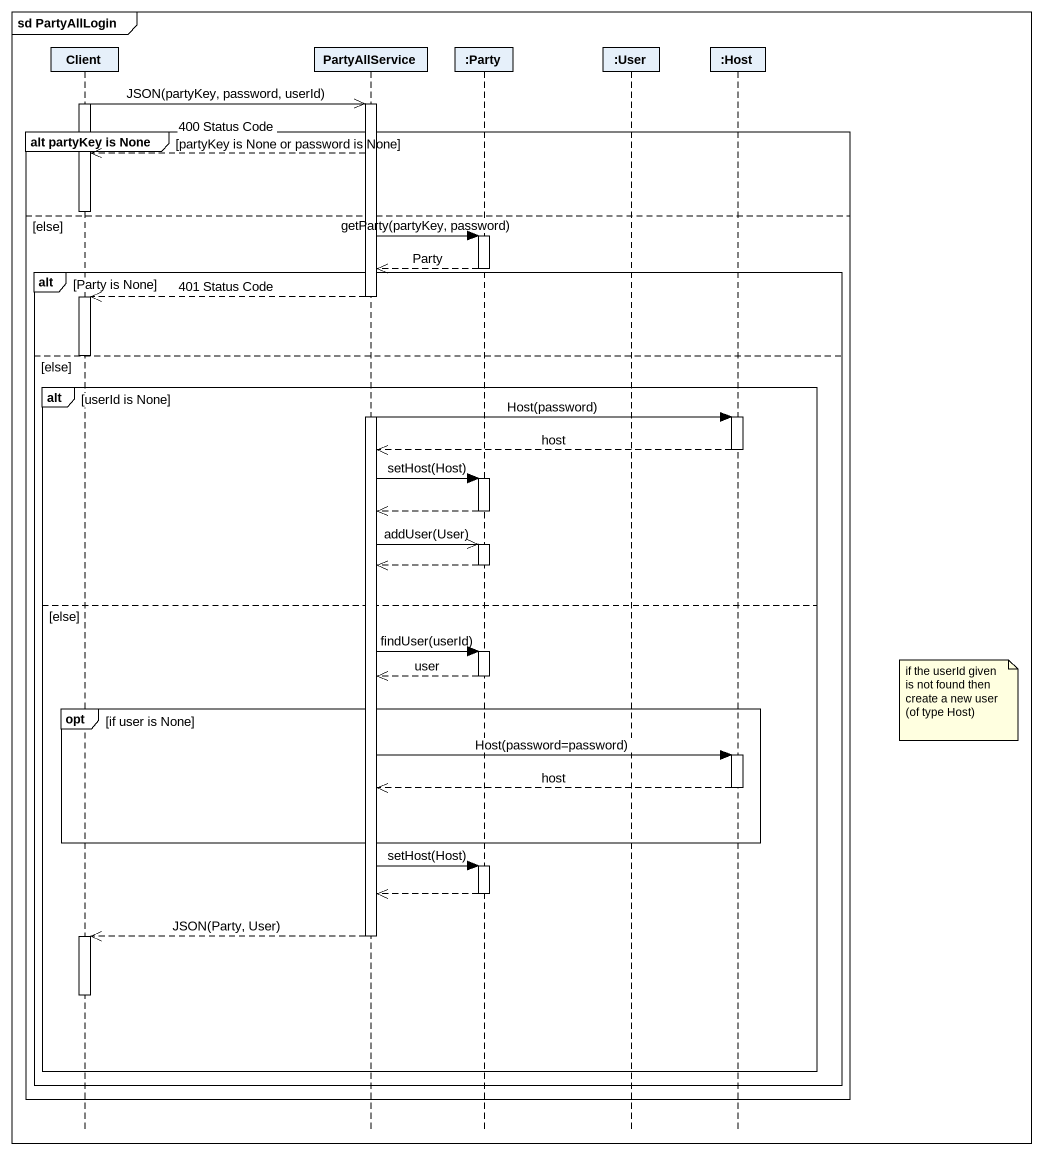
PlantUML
@startuml
mainframe sd PartyAllLogin
hide footbox
participant Client
participant PartyAllService
participant ":Party" as Party
participant ":User" as User
participant ":Host" as Host

activate Client
Client ->> PartyAllService : JSON(partyKey, password, userId)
activate PartyAllService
group alt partyKey is None [partyKey is None or password is None]
  PartyAllService -->> Client : 400 Status Code
  deactivate Client
else else
  PartyAllService -> Party : getParty(partyKey, password)
  activate Party
  Party -->> PartyAllService : Party
  deactivate Party
  alt Party is None
    PartyAllService -->> Client : 401 Status Code
    activate Client
  else else
    deactivate Client
    alt userId is None
      PartyAllService -> Host : Host(password)
      activate Host
      Host -->> PartyAllService : host
      deactivate Host
      PartyAllService -> Party : setHost(Host)
      activate Party
      Party -->> PartyAllService
      deactivate Party
      PartyAllService ->> Party : addUser(User)
      activate Party
      Party -->> PartyAllService
      deactivate Party
    else else
      PartyAllService -> Party : findUser(userId)
      activate Party
      Party -->> PartyAllService : user
      deactivate Party
      note right of Host : if the userId given is not found then create a new user (of type Host)
      opt if user is None
        PartyAllService -> Host : Host(password=password)
        activate Host
        Host -->> PartyAllService : host
        deactivate Host
      end
      PartyAllService -> Party : setHost(Host)
      activate Party
      Party -->> PartyAllService
      deactivate Party
      PartyAllService -->> Client : JSON(Party, User)
      deactivate PartyAllService
      activate Client
      deactivate Client
    end
  end
end
@enduml
